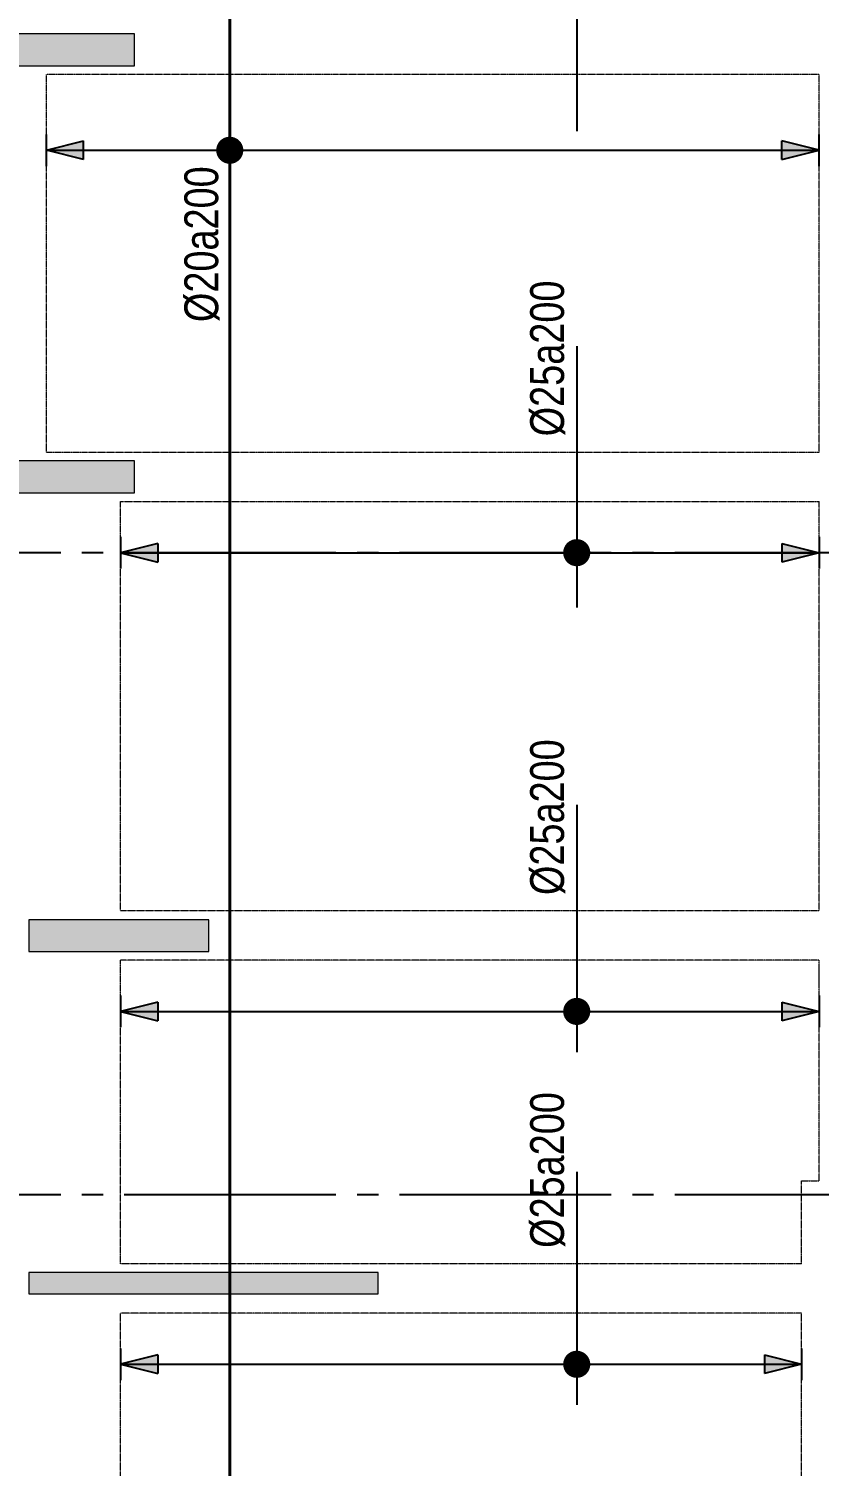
# Model space of a CAD drawing. Header units: millimetres. Extents: x -3819597 to -2591384, y 582389 to 820195.
# Drawn here: x -3431324 to -3420124, y 703786 to 724155 of the extents above; entities that cross this region are included whole.
import ezdxf
from ezdxf.enums import TextEntityAlignment as Align

# ---------------------------------------------------------------- set-up
doc = ezdxf.new("R2010")
doc.units = ezdxf.units.MM
doc.header["$MEASUREMENT"] = 0
for name, pattern in [('CENTER', [2, 1.25, -0.25, 0.25, -0.25]), ('CHG_XX_Damsan_Ham 2$0$CHG_XX_Damsan_Ham 2$0$HIDDEN', [0.375, 0.25, -0.125]), ('CHG_XX_Luoi truc$0$MB_Luoi truc$0$Center101', [13, 10, -1, 1, -1]), ('HIDDEN', [0.375, 0.25, -0.125])]:
    doc.linetypes.add(name, pattern=pattern)
doc.layers.get('Defpoints').update_dxf_attribs({"color": 10, "lineweight": 0})
for name, color, linetype in [('02HN. TEXT B', 1, 'Continuous'), ('08HN. SSS X', 6, 'Continuous'), ('12HN. GRID', 1, 'CENTER'), ('CHG_XX_Luoi truc$0$Grid', 34, 'Continuous'), ('CHG_XX_Luoi truc$0$Grid Line', 8, 'CHG_XX_Luoi truc$0$MB_Luoi truc$0$Center101'), ('dim', 51, 'Continuous')]:
    doc.layers.add(name, color=color, linetype=linetype)
for name, color, linetype, lineweight in [('CHG_XX_Cot_Ham 2$0$NS-Pier-H2', 150, 'Continuous', 13), ('CHG_XX_Cot_Ham 2$0$NS-Pier-H2 @ 1', 150, 'Continuous', 13), ('CHG_XX_Cot_Ham 2$0$NS-Pier-H2 @ 150', 150, 'Continuous', 13), ("CHG_XX_Damsan_Ham 2$0$CHG_XX_Damsan_Ham 2$0$'S_General_Hidden_1 Thin", 1, 'CHG_XX_Damsan_Ham 2$0$CHG_XX_Damsan_Ham 2$0$HIDDEN', 18), ('CHG_XX_Damsan_Ham 2$0$CHG_XX_Damsan_Ham 2$0$DBAO', 3, 'Continuous', 13), ('CHG_XX_Damsan_Ham 2$0$HATCH', 57, 'Continuous', 9), ('thep chay suot', 5, 'HIDDEN', 40)]:
    doc.layers.add(name, color=color, linetype=linetype, lineweight=lineweight)
doc.styles.add('[HN042014]STYLE', font='arial.ttf', dxfattribs={"width": 0.8})
doc.styles.add('CHG_XX_Luoi truc$0$MB_Luoi truc$0$Grid A-F$0$VNI-HelveCB', font='VHELVCB_0.TTF')

# ---------------------------------------------------------------- blocks, each defined once
blk = doc.blocks.new('*U696')
at = {"layer": '12HN. GRID', "linetype": 'Continuous'}
h = blk.add_hatch(color=256, dxfattribs=at)
h.dxf.hatch_style = 1
h.paths.add_polyline_path([(-44, 690), (44, 690), (0, 866)])
h = blk.add_hatch(color=256, dxfattribs=at)
h.dxf.hatch_style = 1
h.paths.add_polyline_path([(0, -2784), (44, -2608), (-44, -2608)])
for p, q in [((-75, 866), (75, 866)), ((-44, 690), (0, 866)), ((0, 866), (0, -2784)), ((0, 866), (44, 690)), ((-44, 690), (44, 690)), ((-44, -2608), (44, -2608)), ((-44, -2608), (0, -2784)), ((0, -2784), (44, -2608)), ((-75, -2784), (75, -2784))]:
    blk.add_line(p, q, dxfattribs=at)
at = {"layer": '12HN. GRID', "linetype": 'Continuous', "const_width": 64, "flags": 128}
blk.add_lwpolyline([(-32, 0, 1), (32, 0, 1)], format="xyb", close=True, dxfattribs=at)
at = {"layer": 'thep chay suot', "linetype": 'HIDDEN', "ltscale": 10}
blk.add_line((-9429.4, 0), (16955.1, 0), dxfattribs=at)
at = {"layer": '02HN. TEXT B', "linetype": 'ByBlock', "style": '[HN042014]STYLE', "width": 0.8, "flags": 8}
blk.add_attdef('1', text='', height=160, dxfattribs=at).set_placement((-811.5, 134.4), align=Align.MIDDLE_LEFT)
blk.add_attdef('0', text='', height=160, dxfattribs=at).set_placement((-351.3, 10.6), align=Align.MIDDLE_CENTER)
at = {"layer": 'Defpoints', "color": 9, "linetype": 'ByBlock', "style": '[HN042014]STYLE', "width": 0.8, "flags": 9}
for tag, p in [('2', (-7399, -3668.5)), ('3', (-7399, -4073.3)), ('4', (-7399, -4478)), ('5', (-7399, -4868.5))]:
    blk.add_attdef(tag, text='', height=250, dxfattribs=at).set_placement(p, align=Align.MIDDLE_CENTER)
blk = doc.blocks.new('*U322')
at = {"layer": '12HN. GRID', "linetype": 'Continuous'}
h = blk.add_hatch(color=256, dxfattribs=at)
h.dxf.hatch_style = 1
h.paths.add_polyline_path([(-44, 1978.7), (44, 1978.7), (0, 2154.7)])
h = blk.add_hatch(color=256, dxfattribs=at)
h.dxf.hatch_style = 1
h.paths.add_polyline_path([(0, -1145.3), (44, -969.3), (-44, -969.3)])
at = {"layer": '08HN. SSS X', "linetype": 'ByBlock', "ltscale": 10}
for p, q in [((-975, 0), (258.3, 0)), ((-975, 0), (-975, 0)), ((258.3, 0), (258.3, 0))]:
    blk.add_line(p, q, dxfattribs=at)
at = {"layer": '12HN. GRID', "linetype": 'Continuous'}
for p, q in [((-75, 2154.7), (75, 2154.7)), ((-44, 1978.7), (0, 2154.7)), ((0, 2154.7), (0, -1145.3)), ((0, 2154.7), (44, 1978.7)), ((-44, 1978.7), (44, 1978.7)), ((-44, -969.3), (44, -969.3)), ((-44, -969.3), (0, -1145.3)), ((0, -1145.3), (44, -969.3)), ((-75, -1145.3), (75, -1145.3))]:
    blk.add_line(p, q, dxfattribs=at)
at = {"layer": '12HN. GRID', "linetype": 'Continuous', "const_width": 64, "flags": 128}
blk.add_lwpolyline([(-32, 0, -1), (32, 0, -1)], format="xyb", close=True, dxfattribs=at)
at = {"layer": '02HN. TEXT B', "linetype": 'ByBlock', "style": '[HN042014]STYLE', "width": 0.8, "flags": 8}
blk.add_attdef('1', text='', height=160, dxfattribs=at).set_placement((-1284.1, 140), align=Align.MIDDLE_LEFT)
blk.add_attdef('0', text='', height=160, dxfattribs=at).set_placement((1102.5, 160), align=Align.MIDDLE_CENTER)
at = {"layer": 'Defpoints', "color": 9, "linetype": 'ByBlock', "style": '[HN042014]STYLE', "width": 0.8, "flags": 9}
for tag, p in [('2', (2648.6, 3633.8)), ('3', (2648.6, 3229.1)), ('4', (2648.6, 2824.3)), ('5', (2648.6, 2433.8))]:
    blk.add_attdef(tag, text='', height=250, dxfattribs=at).set_placement(p, align=Align.MIDDLE_CENTER)
blk = doc.blocks.new('*U325')
at = {"layer": '12HN. GRID', "linetype": 'Continuous'}
h = blk.add_hatch(color=256, dxfattribs=at)
h.dxf.hatch_style = 1
h.paths.add_polyline_path([(-44, 1978.7), (44, 1978.7), (0, 2154.7)])
h = blk.add_hatch(color=256, dxfattribs=at)
h.dxf.hatch_style = 1
h.paths.add_polyline_path([(0, -1145.3), (44, -969.3), (-44, -969.3)])
at = {"layer": '08HN. SSS X', "linetype": 'ByBlock', "ltscale": 10}
for p, q in [((-975, 0), (191.7, 0)), ((-975, 0), (-975, 0)), ((191.7, 0), (191.7, 0))]:
    blk.add_line(p, q, dxfattribs=at)
at = {"layer": '12HN. GRID', "linetype": 'Continuous'}
for p, q in [((-75, 2154.7), (75, 2154.7)), ((-44, 1978.7), (0, 2154.7)), ((0, 2154.7), (0, -1145.3)), ((0, 2154.7), (44, 1978.7)), ((-44, 1978.7), (44, 1978.7)), ((-44, -969.3), (44, -969.3)), ((-44, -969.3), (0, -1145.3)), ((0, -1145.3), (44, -969.3)), ((-75, -1145.3), (75, -1145.3))]:
    blk.add_line(p, q, dxfattribs=at)
at = {"layer": '12HN. GRID', "linetype": 'Continuous', "const_width": 64, "flags": 128}
blk.add_lwpolyline([(-32, 0, -1), (32, 0, -1)], format="xyb", close=True, dxfattribs=at)
at = {"layer": '02HN. TEXT B', "linetype": 'ByBlock', "style": '[HN042014]STYLE', "width": 0.8, "flags": 8}
blk.add_attdef('1', text='', height=160, dxfattribs=at).set_placement((-1284.1, 140), align=Align.MIDDLE_LEFT)
blk.add_attdef('0', text='', height=160, dxfattribs=at).set_placement((1102.5, 160), align=Align.MIDDLE_CENTER)
at = {"layer": 'Defpoints', "color": 9, "linetype": 'ByBlock', "style": '[HN042014]STYLE', "width": 0.8, "flags": 9}
for tag, p in [('2', (2648.6, 2602.2)), ('3', (2648.6, 2197.5)), ('4', (2648.6, 1792.7)), ('5', (2648.6, 1402.2))]:
    blk.add_attdef(tag, text='', height=250, dxfattribs=at).set_placement(p, align=Align.MIDDLE_CENTER)
blk = doc.blocks.new('*U323')
at = {"layer": '12HN. GRID', "linetype": 'Continuous'}
h = blk.add_hatch(color=256, dxfattribs=at)
h.dxf.hatch_style = 1
h.paths.add_polyline_path([(-44, 2307.6), (44, 2307.6), (0, 2483.6)])
h = blk.add_hatch(color=256, dxfattribs=at)
h.dxf.hatch_style = 1
h.paths.add_polyline_path([(0, -1145.3), (44, -969.3), (-44, -969.3)])
at = {"layer": '08HN. SSS X', "linetype": 'ByBlock', "ltscale": 10}
for p, q in [((-1008.3, 0), (1141.7, 0)), ((-1008.3, 0), (-1008.3, 0)), ((1141.7, 0), (1141.7, 0))]:
    blk.add_line(p, q, dxfattribs=at)
at = {"layer": '12HN. GRID', "linetype": 'Continuous'}
for p, q in [((-75, 2483.6), (75, 2483.6)), ((-44, 2307.6), (0, 2483.6)), ((0, 2483.6), (0, -1145.3)), ((0, 2483.6), (44, 2307.6)), ((-44, 2307.6), (44, 2307.6)), ((-44, -969.3), (44, -969.3)), ((-44, -969.3), (0, -1145.3)), ((0, -1145.3), (44, -969.3)), ((-75, -1145.3), (75, -1145.3))]:
    blk.add_line(p, q, dxfattribs=at)
at = {"layer": '12HN. GRID', "linetype": 'Continuous', "const_width": 64, "flags": 128}
blk.add_lwpolyline([(-32, 0, -1), (32, 0, -1)], format="xyb", close=True, dxfattribs=at)
at = {"layer": '02HN. TEXT B', "linetype": 'ByBlock', "style": '[HN042014]STYLE', "width": 0.8, "flags": 8}
blk.add_attdef('1', text='', height=160, dxfattribs=at).set_placement((-1284.1, 140), align=Align.MIDDLE_LEFT)
blk.add_attdef('0', text='', height=160, dxfattribs=at).set_placement((1102.5, 160), align=Align.MIDDLE_CENTER)
at = {"layer": 'Defpoints', "color": 9, "linetype": 'ByBlock', "style": '[HN042014]STYLE', "width": 0.8, "flags": 9}
for tag, p in [('2', (2615.2, 2602.2)), ('3', (2615.2, 2197.5)), ('4', (2615.2, 1792.7)), ('5', (2615.2, 1402.2))]:
    blk.add_attdef(tag, text='', height=250, dxfattribs=at).set_placement(p, align=Align.MIDDLE_CENTER)
blk = doc.blocks.new('*U327')
at = {"layer": '12HN. GRID', "linetype": 'Continuous'}
h = blk.add_hatch(color=256, dxfattribs=at)
h.dxf.hatch_style = 1
h.paths.add_polyline_path([(-44, 1978.7), (44, 1978.7), (0, 2154.7)])
h = blk.add_hatch(color=256, dxfattribs=at)
h.dxf.hatch_style = 1
h.paths.add_polyline_path([(0, -1062), (44, -886), (-44, -886)])
at = {"layer": '08HN. SSS X', "linetype": 'ByBlock', "ltscale": 10}
for p, q in [((-908.3, 0), (191.7, 0)), ((-908.3, 0), (-908.3, 0)), ((191.7, 0), (191.7, 0))]:
    blk.add_line(p, q, dxfattribs=at)
at = {"layer": '12HN. GRID', "linetype": 'Continuous'}
for p, q in [((-75, 2154.7), (75, 2154.7)), ((-44, 1978.7), (0, 2154.7)), ((0, 2154.7), (0, -1062)), ((0, 2154.7), (44, 1978.7)), ((-44, 1978.7), (44, 1978.7)), ((-44, -886), (44, -886)), ((-44, -886), (0, -1062)), ((0, -1062), (44, -886)), ((-75, -1062), (75, -1062))]:
    blk.add_line(p, q, dxfattribs=at)
at = {"layer": '12HN. GRID', "linetype": 'Continuous', "const_width": 64, "flags": 128}
blk.add_lwpolyline([(-32, 0, -1), (32, 0, -1)], format="xyb", close=True, dxfattribs=at)
at = {"layer": '02HN. TEXT B', "linetype": 'ByBlock', "style": '[HN042014]STYLE', "width": 0.8, "flags": 8}
blk.add_attdef('1', text='', height=160, dxfattribs=at).set_placement((-1284.1, 140), align=Align.MIDDLE_LEFT)
blk.add_attdef('0', text='', height=160, dxfattribs=at).set_placement((1102.5, 160), align=Align.MIDDLE_CENTER)
at = {"layer": 'Defpoints', "color": 9, "linetype": 'ByBlock', "style": '[HN042014]STYLE', "width": 0.8, "flags": 9}
for tag, p in [('2', (2648.6, 2422.8)), ('3', (2648.6, 2018)), ('4', (2648.6, 1613.3)), ('5', (2648.6, 1222.8))]:
    blk.add_attdef(tag, text='', height=250, dxfattribs=at).set_placement(p, align=Align.MIDDLE_CENTER)
blk = doc.blocks.new('*U1035')
at = {"layer": 'CHG_XX_Cot_Ham 2$0$NS-Pier-H2 @ 1'}
h = blk.add_hatch(color=256, dxfattribs=at)
h.dxf.hatch_style = 1
h.paths.add_polyline_path([(450, 0), (0, 0), (0, -2550), (450, -2550)])
at = {"layer": 'CHG_XX_Cot_Ham 2$0$NS-Pier-H2 @ 150'}
h = blk.add_hatch(color=256, dxfattribs=at)
h.dxf.hatch_style = 1
h.paths.add_polyline_path([(450, 0), (0, 0), (0, -2550), (450, -2550)])
blk = doc.blocks.new('CHG_XX_Cot_Ham 2$0$Block A_C450x2250')
at = {"layer": 'CHG_XX_Cot_Ham 2$0$NS-Pier-H2'}
blk.add_lwpolyline([(450, -2550), (0, -2550), (0, 0), (450, 0)], close=True, dxfattribs=at)
blk.add_blockref('*U1035', (0, 0), dxfattribs=at)
blk = doc.blocks.new('CHG_XX_Cot_Ham 2$0$Block A_C4950x300')
at = {"layer": 'CHG_XX_Cot_Ham 2$0$NS-Pier-H2'}
h = blk.add_hatch(color=256, dxfattribs=at)
h.dxf.hatch_style = 1
h.paths.add_polyline_path([(4950, -300), (4950, 0), (0, 0), (0, -300)])
blk.add_lwpolyline([(4950, -300), (4950, 0), (0, 0), (0, -300)], close=True, dxfattribs=at)
blk = doc.blocks.new('*U1031')
at = {"layer": 'CHG_XX_Luoi truc$0$Grid Line'}
blk.add_line((0, 0), (0, 438), dxfattribs=at)
at = {"layer": 'CHG_XX_Luoi truc$0$Grid', "lineweight": -2, "style": 'CHG_XX_Luoi truc$0$MB_Luoi truc$0$Grid A-F$0$VNI-HelveCB'}
for tag, p in [('GRIDSUB', (0, 447)), ('GRID', (0, -9))]:
    blk.add_attdef(tag, text='', height=5, dxfattribs=at).set_placement(p, align=Align.MIDDLE)
blk = doc.blocks.new('CHG_XX_Luoi truc')
at = {"layer": 'CHG_XX_Luoi truc$0$Grid', "xscale": 300.0000000000013, "yscale": 300.0000000000013, "zscale": 300.0000000000013, "rotation": 90}
for p in [(110703, 106750), (110703, 97650)]:
    blk.add_blockref('*U1031', p, dxfattribs=at)
blk = doc.blocks.new('CHG_XX_Cot_Ham 2')
at = {"layer": 'CHG_XX_Cot_Ham 2$0$NS-Pier-H2'}
h = blk.add_hatch(color=256, dxfattribs=at)
h.dxf.hatch_style = 1
h.paths.add_polyline_path([(99639.2, 163400), (-10900, 163400), (-10900, 85450), (-300, 85450), (-300, 84050), (32350, 84050), (32350, -9000), (103575.5, -9000), (106050, -6022), (106050, 158254.3)])
h.paths.add_polyline_path([(99533.7, 163100), (105750, 158110.4), (105750, 90450), (105650, 90450), (105750, 90450), (105750, 13850), (105750, 13722.3), (105750, -5913.6), (103434.7, -8700), (93599.8, -8700), (93299.8, -8700), (32650, -8700), (32650, 84350), (0, 84350), (0, 85750), (-10600, 85750), (-10600, 163100), (93600, 163100)], flags=16)
for name, p in [('CHG_XX_Luoi truc', (0, 0)), ('CHG_XX_Cot_Ham 2$0$Block A_C4950x300', (1050, 96550))]:
    blk.add_blockref(name, p, dxfattribs=at)
at = {"layer": 'CHG_XX_Cot_Ham 2$0$NS-Pier-H2', "xscale": -1, "rotation": 90}
for p in [(0, 114100), (0, 108050), (1050, 101550)]:
    blk.add_blockref('CHG_XX_Cot_Ham 2$0$Block A_C450x2250', p, dxfattribs=at)
blk = doc.blocks.new('CHG_XX_Damsan_Ham 2', base_point=(3089256, -609981))
at = {"layer": "CHG_XX_Damsan_Ham 2$0$CHG_XX_Damsan_Ham 2$0$'S_General_Hidden_1 Thin", "ltscale": 10}
for p, q in [((12250, 113525), (1300, 113525)), ((1300, 108175), (1300, 113525)), ((12250, 108175), (12250, 113525)), ((1300, 108175), (12250, 108175)), ((2350, 107475), (12250, 107475)), ((2350, 101675), (2350, 107475)), ((12250, 101675), (12250, 107475)), ((12250, 101675), (2350, 101675)), ((12250, 100975), (2350, 100975)), ((2350, 96675), (2350, 100975)), ((12250, 97850), (12250, 100975)), ((12250, 100650), (12250, 100825)), ((12000, 96675), (12000, 97850)), ((12000, 97850), (12250, 97850)), ((12000, 96675), (2350, 96675)), ((12000, 95975), (2350, 95975)), ((2350, 91550), (2350, 95975)), ((12000, 91550), (12000, 95975))]:
    blk.add_line(p, q, dxfattribs=at)
at = {"layer": 'CHG_XX_Damsan_Ham 2$0$CHG_XX_Damsan_Ham 2$0$DBAO'}
blk.add_blockref('CHG_XX_Cot_Ham 2', (0, 0), dxfattribs=at)
at = {"layer": 'CHG_XX_Damsan_Ham 2$0$HATCH'}
blk.add_blockref('CHG_XX_Cot_Ham 2', (0, 0), dxfattribs=at)

msp = doc.modelspace()

# ---------------------------------------------------------------- block references
at = {"layer": '08HN. SSS X', "linetype": 'Continuous'}
ref = msp.add_blockref('*U323', (-3423560.3, 726131), dxfattribs=dict(at, xscale=-3, yscale=3, zscale=3, rotation=90))
ref.add_attrib('1', '%%c25a200', dxfattribs={"layer": '02HN. TEXT B', "linetype": 'ByBlock', "height": 480, "rotation": 90, "style": '[HN042014]STYLE', "width": 0.8}).set_placement((-3423980.3, 727779.9), align=Align.MIDDLE_LEFT)
ref = msp.add_blockref('*U322', (-3423560.3, 716731), dxfattribs=dict(at, xscale=-3, yscale=3, zscale=3, rotation=90))
ref.add_attrib('1', '%%c25a200', dxfattribs={"layer": '02HN. TEXT B', "linetype": 'ByBlock', "height": 480, "rotation": 90, "style": '[HN042014]STYLE', "width": 0.8}).set_placement((-3423980.3, 718379.9), align=Align.MIDDLE_LEFT)
ref = msp.add_blockref('*U325', (-3423560.3, 710231), dxfattribs=dict(at, xscale=-3, yscale=3, zscale=3, rotation=90))
ref.add_attrib('1', '%%c25a200', dxfattribs={"layer": '02HN. TEXT B', "linetype": 'ByBlock', "height": 480, "rotation": 90, "style": '[HN042014]STYLE', "width": 0.8}).set_placement((-3423980.3, 711879.9), align=Align.MIDDLE_LEFT)
ref = msp.add_blockref('*U327', (-3423560.3, 705231), dxfattribs=dict(at, xscale=-3, yscale=3, zscale=3, rotation=90))
ref.add_attrib('1', '%%c25a200', dxfattribs={"layer": '02HN. TEXT B', "linetype": 'ByBlock', "height": 480, "rotation": 90, "style": '[HN042014]STYLE', "width": 0.8}).set_placement((-3423980.3, 706879.9), align=Align.MIDDLE_LEFT)
at = {"layer": 'dim', "ltscale": 1500}
msp.add_blockref('CHG_XX_Damsan_Ham 2', (-343118.3, 0), dxfattribs=at)
at = {"layer": 'thep chay suot'}
ref = msp.add_blockref('*U696', (-3428476.3, 722433), dxfattribs=dict(at, xscale=3, yscale=3, zscale=3, rotation=90))
ref.add_attrib('1', '%%c20a200', dxfattribs={"layer": '02HN. TEXT B', "linetype": 'ByBlock', "height": 480, "rotation": 90, "style": '[HN042014]STYLE', "width": 0.8}).set_placement((-3428879.5, 719998.5), align=Align.MIDDLE_LEFT)

doc.saveas('drawing.dxf')
